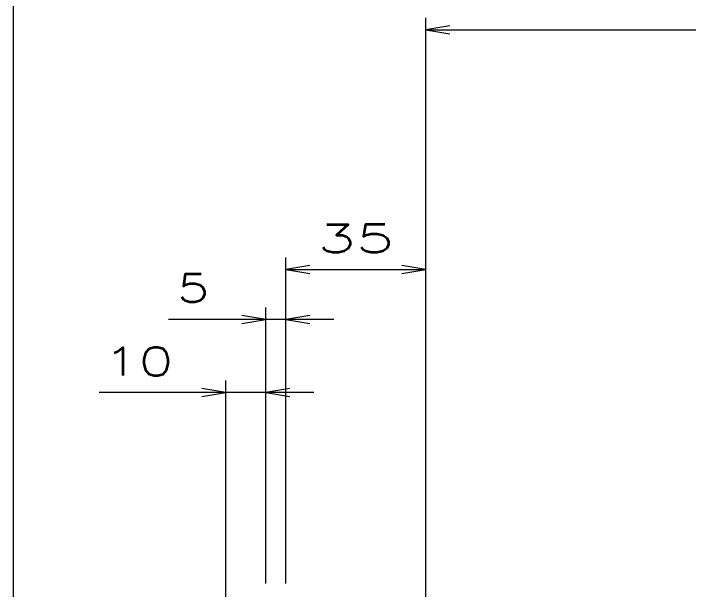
# Model space of a CAD drawing. Units: millimetres at full size, sheet at 1:1. Extents: x -2456 to -674, y 2522 to 3782.
# Drawn here: x -2380.6 to -2211.8, y 3251.9 to 3396.1 of the extents above; entities that cross this region are included whole.
import ezdxf
from ezdxf.enums import TextEntityAlignment as Align

# ---------------------------------------------------------------- set-up
doc = ezdxf.new("R2010")
doc.units = ezdxf.units.MM
for name, color, linetype, lineweight in [('0_2', 7, 'Continuous', 25), ('7枠', 7, 'Continuous', 25), ('寸法線', 7, 'Continuous', 25)]:
    doc.layers.add(name, color=color, linetype=linetype, lineweight=lineweight)
doc.styles.add('simplex.shx', font='')
doc.styles.get('simplex.shx').set_extended_font_data('simplex.shx')

# ---------------------------------------------------------------- blocks, each defined once
blk = doc.blocks.new('open_arrow')
at = {"color": 0, "linetype": 'Continuous', "lineweight": -2}
blk.add_lwpolyline([(7.5, 1.25), (0, 0), (7.5, -1.25)], dxfattribs=at)

msp = doc.modelspace()

# ---------------------------------------------------------------- linework, layer by layer
at = {"layer": '0_2'}
for p, q in [((-2277.501, 3248.562), (-2277.501, 3395.011)), ((-2277.501, 3392.011), (-1265.517, 3392.011)), ((-2312.501, 3253.412), (-2312.501, 3335.011)), ((-2277.501, 3248.562), (-2277.501, 3335.011)), ((-2312.501, 3332.011), (-2277.501, 3332.011))]:
    msp.add_line(p, q, dxfattribs=at)
at = {"layer": '7枠'}
msp.add_line((-2380.648, 2552.224), (-2380.648, 3722.224), dxfattribs=at)
at = {"layer": '寸法線'}
for p, q in [((-2317.501, 3253.412), (-2317.501, 3322.534)), ((-2312.501, 3253.412), (-2312.501, 3322.534)), ((-2300.501, 3319.534), (-2341.901, 3319.534)), ((-2327.501, 3191.412), (-2327.501, 3304.21)), ((-2317.501, 3253.412), (-2317.501, 3304.21)), ((-2305.501, 3301.21), (-2359.215, 3301.21))]:
    msp.add_line(p, q, dxfattribs=at)

# ---------------------------------------------------------------- block references
at = {"layer": '0_2', "xscale": 0.8, "yscale": 0.8}
for p in [(-2277.501, 3392.011), (-2312.501, 3332.011)]:
    msp.add_blockref('open_arrow', p, dxfattribs=at)
at = {"layer": '0_2', "xscale": 0.8, "yscale": 0.8, "rotation": 180}
msp.add_blockref('open_arrow', (-2277.501, 3332.011), dxfattribs=at)
at = {"layer": '寸法線', "xscale": 0.8, "yscale": 0.8, "rotation": 180}
for p in [(-2317.501, 3319.534), (-2327.501, 3301.21)]:
    msp.add_blockref('open_arrow', p, dxfattribs=at)
at = {"layer": '寸法線', "xscale": 0.8, "yscale": 0.8}
for p in [(-2312.501, 3319.534), (-2317.501, 3301.21)]:
    msp.add_blockref('open_arrow', p, dxfattribs=at)

# ---------------------------------------------------------------- texts
at = {"layer": '0_2', "style": 'simplex.shx', "width": 1.6}
msp.add_text('35', height=7.038, dxfattribs=at).set_placement((-2295.001, 3339.811), align=Align.MIDDLE_CENTER)
at = {"layer": '寸法線', "style": 'simplex.shx'}
for s, width, p in [('5', 1.35, (-2335.701, 3327.334)), ('10', 1.45, (-2349.358, 3309.01))]:
    msp.add_text(s, height=7.038, dxfattribs=dict(at, width=width)).set_placement(p, align=Align.MIDDLE_CENTER)

doc.saveas('drawing.dxf')
